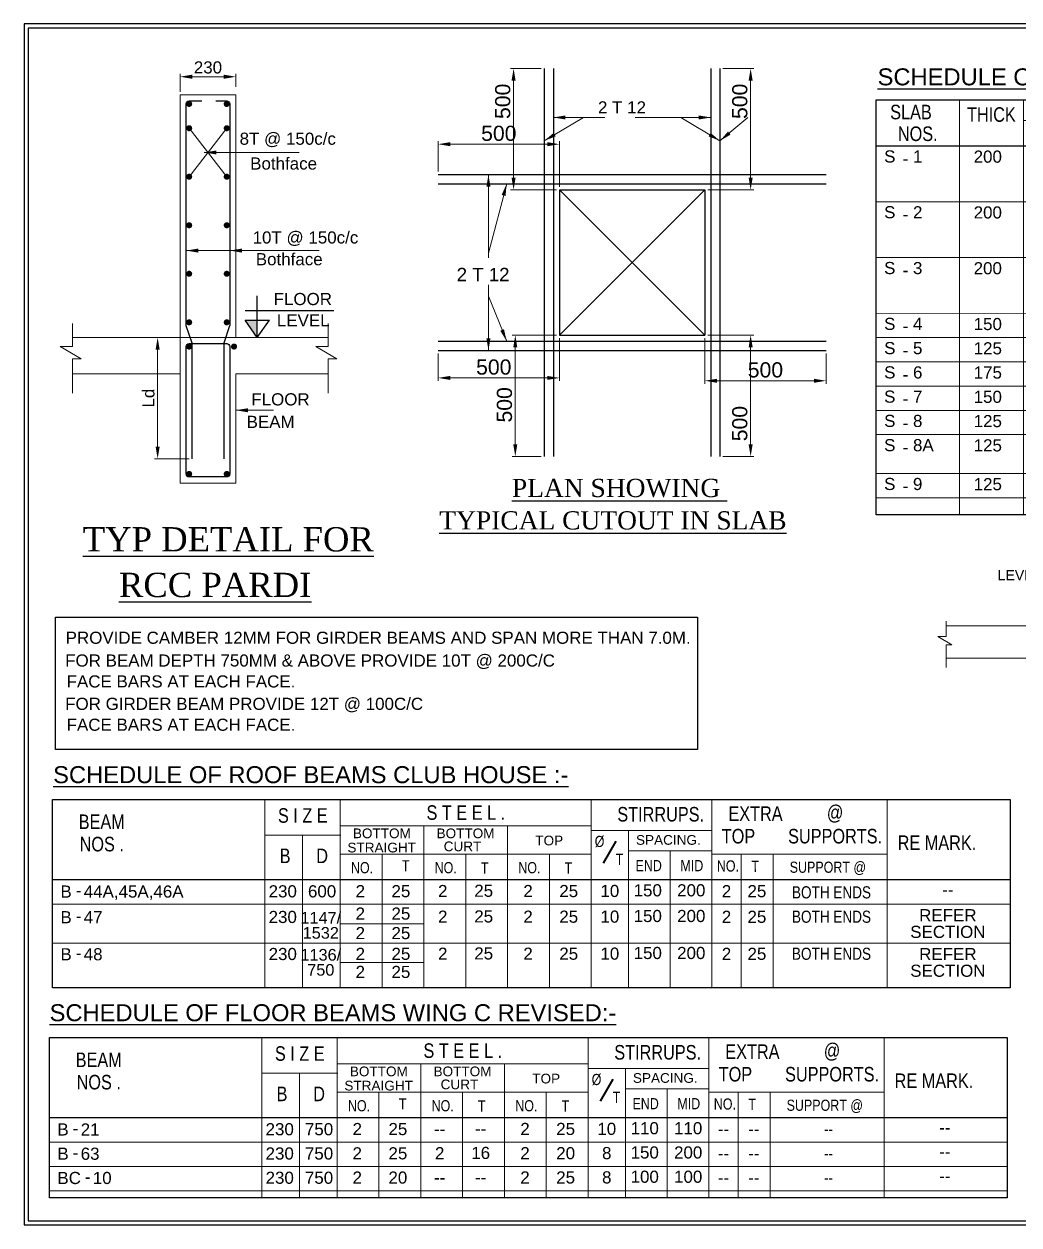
# Model space of a CAD drawing. Header units: millimetres. Extents: x 7675 to 3049577, y -133733 to 101877.
# Drawn here: x 2978127 to 3002739, y 69026 to 98726 of the extents above; entities that cross this region are included whole.
import ezdxf
from ezdxf.enums import TextEntityAlignment as Align

# ---------------------------------------------------------------- set-up
doc = ezdxf.new("R2010")
doc.units = ezdxf.units.MM
doc.header["$LTSCALE"] = 600
for name, color, linetype in [('beam sch. text', 4, 'Continuous'), ('RECS_CONCRETE', 3, 'Continuous'), ('RECS_CUT OUT', 99, 'Continuous'), ('slab sch. text', 4, 'Continuous')]:
    doc.layers.add(name, color=color, linetype=linetype)
for name, color, linetype, lineweight in [('CONCRETE', 7, 'Continuous', 20), ('DIM', 8, 'Continuous', 13), ('LINE- 1', 7, 'Continuous', 25), ('LINE- 2', 35, 'Continuous', 13), ('MAIN TEXT', 6, 'Continuous', 25), ('RCC PARDI', 2, 'Continuous', 20), ('REINF', 4, 'Continuous', 30), ('S- LEVEL', 1, 'Continuous', 25), ('TEXT', 255, 'Continuous', 25)]:
    doc.layers.add(name, color=color, linetype=linetype, lineweight=lineweight)
doc.styles.add('AIRAL', font='arial.ttf')
doc.styles.add('ARIAL', font='arial.ttf')
doc.styles.add('TIMES NEW ROMAN', font='times.ttf', dxfattribs={"width": 0.8, "height": 12})
doc.dimstyles.new('100', dxfattribs={"dimscale": 100, "dimtxt": 2.5, "dimasz": 2, "dimexe": 0.5, "dimexo": 0.5, "dimgap": 0.5, "dimtad": 1, "dimdec": 0, "dimzin": 3, "dimtxsty": 'ARIAL', "dimblk1": 'OBLIQUE', "dimblk2": 'OBLIQUE', "dimcen": 0, "dimdle": 1, "dimclrd": 256, "dimclre": 256, "dimclrt": 7, "dimazin": 3, "dimtfac": 1, "dimtdec": 0, "dimtmove": 0, "dimatfit": 3, "dimlwd": -1, "dimlwe": -1})
doc.dimstyles.new('SBC-25', dxfattribs={"dimscale": 25, "dimtxt": 2, "dimasz": 2, "dimexe": 0.5, "dimexo": 0.5, "dimgap": 0.5, "dimtad": 1, "dimdec": 0, "dimzin": 3, "dimtxsty": 'ARIAL', "dimblk1": 'OBLIQUE', "dimblk2": 'OBLIQUE', "dimcen": 0, "dimdle": 1, "dimclrd": 256, "dimclre": 256, "dimclrt": 7, "dimazin": 3, "dimtfac": 1, "dimtdec": 0, "dimtmove": 0, "dimatfit": 3, "dimlwd": -1, "dimlwe": -1})

# ---------------------------------------------------------------- blocks, each defined once
blk = doc.blocks.new('*D23')
at = {"layer": 'Defpoints', "color": 0, "transparency": 16777216}
for p in [(724.1, 2176.5), (494.1, 2101.8), (724.1, 2121.8)]:
    blk.add_point(p, dxfattribs=at)
at = {"layer": 'DIM', "transparency": 16777216}
for p, q in [((494.1, 2114.3), (494.1, 2189)), ((724.1, 2134.3), (724.1, 2189)), ((544.1, 2176.5), (674.1, 2176.5))]:
    blk.add_line(p, q, dxfattribs=at)
for points in [[(544.1, 2184.9), (544.1, 2168.2), (494.1, 2176.5)], [(674.1, 2168.2), (674.1, 2184.9), (724.1, 2176.5)]]:
    blk.add_solid(points, dxfattribs=at)
at = {"layer": 'DIM', "color": 7, "transparency": 16777216, "insert": (609.1, 2214.6), "char_height": 50, "attachment_point": 5, "style": 'ARIAL'}
blk.add_mtext('\\A1;230', dxfattribs=at)
blk = doc.blocks.new('_Oblique')
at = {"color": 0, "linetype": 'ByBlock', "lineweight": -2}
blk.add_line((-0.5, -0.5), (0.5, 0.5), dxfattribs=at)
blk = doc.blocks.new('*D24')
at = {"layer": 'Defpoints', "color": 0, "transparency": 16777216}
for p in [(494.1, 1101.8), (401.8, 601.8), (544.1, 601.8)]:
    blk.add_point(p, dxfattribs=at)
at = {"layer": 'DIM', "transparency": 16777216}
for p, q in [((481.6, 1101.8), (389.3, 1101.8)), ((401.8, 1051.8), (401.8, 651.8)), ((531.6, 601.8), (389.3, 601.8))]:
    blk.add_line(p, q, dxfattribs=at)
for points in [[(410.1, 1051.8), (393.4, 1051.8), (401.8, 1101.8)], [(393.4, 651.8), (410.1, 651.8), (401.8, 601.8)]]:
    blk.add_solid(points, dxfattribs=at)
at = {"layer": 'DIM', "color": 7, "transparency": 16777216, "insert": (363.9, 851.8), "char_height": 50, "attachment_point": 5, "rotation": 90, "style": 'ARIAL'}
blk.add_mtext('\\A1;Ld', dxfattribs=at)
blk = doc.blocks.new('Z$W@#207E342A')
at = {"layer": 'S- LEVEL'}
for p, q in [((0, 0), (0, 857)), ((-250, 557), (1578, 557)), ((0, 0), (-250, 357)), ((-250, 357), (250, 357)), ((0, 0), (250, 357))]:
    blk.add_line(p, q, dxfattribs=at)
blk.add_solid([(-250, 357), (0, 357), (0, 0)], dxfattribs=at)
blk = doc.blocks.new('*D2')
at = {"layer": 'Defpoints', "color": 0, "transparency": 16777216}
for p in [(3396384, -5657637), (3395879, -5659637), (3396634, -5659637)]:
    blk.add_point(p, dxfattribs=at)
at = {"layer": 'DIM', "transparency": 16777216}
for p, q in [((3396334, -5657637), (3395829, -5657637)), ((3395879, -5657837), (3395879, -5659437)), ((3396584, -5659637), (3395829, -5659637))]:
    blk.add_line(p, q, dxfattribs=at)
for points in [[(3395912, -5657837), (3395845, -5657837), (3395879, -5657637)], [(3395845, -5659437), (3395912, -5659437), (3395879, -5659637)]]:
    blk.add_solid(points, dxfattribs=at)
at = {"layer": 'DIM', "color": 7, "transparency": 16777216, "insert": (3395701, -5658179), "char_height": 250, "attachment_point": 5, "rotation": 90, "style": 'ARIAL'}
blk.add_mtext('\\A1;500', dxfattribs=at)
blk = doc.blocks.new('*D3')
at = {"layer": 'Defpoints', "color": 0, "transparency": 16777216}
for p in [(3394635, -5658886), (3394635, -5659387), (3396634, -5659637)]:
    blk.add_point(p, dxfattribs=at)
at = {"layer": 'DIM', "transparency": 16777216}
for p, q in [((3394635, -5659337), (3394635, -5658836)), ((3396634, -5659587), (3396634, -5658836)), ((3396434, -5658886), (3394835, -5658886))]:
    blk.add_line(p, q, dxfattribs=at)
for points in [[(3394835, -5658852), (3394835, -5658919), (3394635, -5658886)], [(3396434, -5658919), (3396434, -5658852), (3396634, -5658886)]]:
    blk.add_solid(points, dxfattribs=at)
at = {"layer": 'DIM', "color": 7, "transparency": 16777216, "insert": (3395635, -5658708), "char_height": 250, "attachment_point": 5, "style": 'ARIAL'}
blk.add_mtext('\\A1;500', dxfattribs=at)
blk = doc.blocks.new('*D4')
at = {"layer": 'Defpoints', "color": 0, "transparency": 16777216}
for p in [(3399282, -5657637), (3399032, -5659637), (3399788, -5659637)]:
    blk.add_point(p, dxfattribs=at)
at = {"layer": 'DIM', "transparency": 16777216}
for p, q in [((3399332, -5657637), (3399838, -5657637)), ((3399788, -5657837), (3399788, -5659437)), ((3399082, -5659637), (3399838, -5659637))]:
    blk.add_line(p, q, dxfattribs=at)
for points in [[(3399821, -5657837), (3399755, -5657837), (3399788, -5657637)], [(3399755, -5659437), (3399821, -5659437), (3399788, -5659637)]]:
    blk.add_solid(points, dxfattribs=at)
at = {"layer": 'DIM', "color": 7, "transparency": 16777216, "insert": (3399610, -5658179), "char_height": 250, "attachment_point": 5, "rotation": 90, "style": 'ARIAL'}
blk.add_mtext('\\A1;500', dxfattribs=at)
blk = doc.blocks.new('*D5')
at = {"layer": 'Defpoints', "color": 0, "transparency": 16777216}
for p in [(3395907, -5662035), (3396634, -5662035), (3396384, -5664034)]:
    blk.add_point(p, dxfattribs=at)
at = {"layer": 'DIM', "transparency": 16777216}
for p, q in [((3396584, -5662035), (3395857, -5662035)), ((3395907, -5663834), (3395907, -5662235)), ((3396334, -5664034), (3395857, -5664034))]:
    blk.add_line(p, q, dxfattribs=at)
for points in [[(3395940, -5662235), (3395874, -5662235), (3395907, -5662035)], [(3395874, -5663834), (3395940, -5663834), (3395907, -5664034)]]:
    blk.add_solid(points, dxfattribs=at)
at = {"layer": 'DIM', "color": 7, "transparency": 16777216, "insert": (3395729, -5663183), "char_height": 250, "attachment_point": 5, "rotation": 90, "style": 'ARIAL'}
blk.add_mtext('\\A1;500', dxfattribs=at)
blk = doc.blocks.new('*D6')
at = {"layer": 'Defpoints', "color": 0, "transparency": 16777216}
for p in [(3396634, -5662035), (3394635, -5662285), (3394635, -5662739)]:
    blk.add_point(p, dxfattribs=at)
at = {"layer": 'DIM', "transparency": 16777216}
for p, q in [((3396634, -5662085), (3396634, -5662789)), ((3394635, -5662335), (3394635, -5662789)), ((3396434, -5662739), (3394835, -5662739))]:
    blk.add_line(p, q, dxfattribs=at)
for points in [[(3394835, -5662706), (3394835, -5662772), (3394635, -5662739)], [(3396434, -5662772), (3396434, -5662706), (3396634, -5662739)]]:
    blk.add_solid(points, dxfattribs=at)
at = {"layer": 'DIM', "color": 7, "transparency": 16777216, "insert": (3395552, -5662561), "char_height": 250, "attachment_point": 5, "style": 'ARIAL'}
blk.add_mtext('\\A1;500', dxfattribs=at)
blk = doc.blocks.new('*D7')
at = {"layer": 'Defpoints', "color": 0, "transparency": 16777216}
for p in [(3399032, -5662035), (3399788, -5662035), (3399282, -5664034)]:
    blk.add_point(p, dxfattribs=at)
at = {"layer": 'DIM', "transparency": 16777216}
for p, q in [((3399082, -5662035), (3399838, -5662035)), ((3399788, -5663834), (3399788, -5662235)), ((3399332, -5664034), (3399838, -5664034))]:
    blk.add_line(p, q, dxfattribs=at)
for points in [[(3399821, -5662235), (3399755, -5662235), (3399788, -5662035)], [(3399755, -5663834), (3399821, -5663834), (3399788, -5664034)]]:
    blk.add_solid(points, dxfattribs=at)
at = {"layer": 'DIM', "color": 7, "transparency": 16777216, "insert": (3399610, -5663492), "char_height": 250, "attachment_point": 5, "rotation": 90, "style": 'ARIAL'}
blk.add_mtext('\\A1;500', dxfattribs=at)
blk = doc.blocks.new('*D8')
at = {"layer": 'Defpoints', "color": 0, "transparency": 16777216}
for p in [(3399032, -5662035), (3401032, -5662285), (3401032, -5662786)]:
    blk.add_point(p, dxfattribs=at)
at = {"layer": 'DIM', "transparency": 16777216}
for p, q in [((3399032, -5662085), (3399032, -5662836)), ((3401032, -5662335), (3401032, -5662836)), ((3399232, -5662786), (3400832, -5662786))]:
    blk.add_line(p, q, dxfattribs=at)
for points in [[(3399232, -5662753), (3399232, -5662819), (3399032, -5662786)], [(3400832, -5662819), (3400832, -5662753), (3401032, -5662786)]]:
    blk.add_solid(points, dxfattribs=at)
at = {"layer": 'DIM', "color": 7, "transparency": 16777216, "insert": (3400032, -5662608), "char_height": 250, "attachment_point": 5, "style": 'ARIAL'}
blk.add_mtext('\\A1;500', dxfattribs=at)
blk = doc.blocks.new('G$CF639D0A8')
at = {"layer": 'LINE- 1'}
blk.add_line((0, 9124), (13784, 9123), dxfattribs=at)
blk.add_lwpolyline([(0, 10263), (13784, 10263), (13784, 0), (0, 0)], close=True, dxfattribs=at)
at = {"layer": 'LINE- 2'}
for p, q in [((2059, 10263), (2059, 0)), ((3643, 10263), (3643, 0)), ((6748, 10262), (6748, 8643)), ((9853, 10263), (9853, 0)), ((3643, 9750), (6748, 9749)), ((4597, 9748), (4597, 0)), ((6748, 9749), (9827, 9749)), ((7702, 9749), (7702, 8643)), ((3643, 8643), (3643, 8643)), ((4597, 8643), (9853, 8643)), ((0, 7744), (13784, 7743)), ((6748, 7743), (6748, 7263)), ((7702, 7743), (7702, 7263)), ((4597, 7263), (9853, 7263)), ((0, 6364), (13784, 6363)), ((6748, 6363), (6748, 0)), ((7702, 6363), (7702, 0)), ((0, 4984), (13784, 4983)), ((0, 4384), (13784, 4383)), ((0, 3784), (13784, 3783)), ((0, 3184), (13784, 3183)), ((0, 2584), (13784, 2583)), ((0, 1984), (13784, 1983)), ((0, 1024), (13783, 1023)), ((0, 424), (13783, 423))]:
    blk.add_line(p, q, dxfattribs=at)
at = {"layer": 'MAIN TEXT', "linetype": 'Continuous', "style": 'ARIAL'}
blk.add_text('%%USCHEDULE OF SLAB WING B 1ST FLOOR:-', height=420, dxfattribs=at).set_placement((6002, 10832), align=Align.MIDDLE)
at = {"layer": 'MAIN TEXT', "style": 'ARIAL', "width": 0.8}
for s, height, p in [('SLAB ', 360, (918, 9962)), ('MAIN . STEEL ', 360, (5324, 9986)), ('SEC . STEEL .', 360, (8421, 9984)), ('THICK', 360, (2852, 9900)), ('REMARK.', 360, (12086, 9729)), ('  NOS.', 360, (918, 9425)), ('T', 276, (3870, 9414)), ('/', 276, (4072, 9414)), ('%%C', 276, (4292, 9414)), ('SPACING(C/C)', 276, (5663, 9414)), ('T', 276, (6975, 9415)), ('/', 276, (7177, 9415)), ('%%C', 276, (7397, 9415)), ('SPACING(C/C)', 276, (8767, 9415))]:
    blk.add_text(s, height=height, rotation=0.0036, dxfattribs=at).set_placement(p, align=Align.MIDDLE)
at = {"layer": 'slab sch. text', "style": 'ARIAL'}
for s, p in [('S', (338, 8864)), ('200', (2762, 8859)), ('12', (4153, 8859)), ('150', (5505, 8859)), ('12', (7217, 8858)), ('150', (8631, 8858)), ('ONE  WAY', (11813, 8845)), ('-', (728, 8812)), ('TOP & BOTTOM', (7187, 8408)), ('DECK SLAB', (11813, 8425)), ('400mm SUNK', (11813, 8005)), ('S', (337, 7484)), ('200', (2762, 7479)), ('12', (4153, 7479)), ('150', (5504, 7479)), ('12', (7217, 7478)), ('150', (8631, 7478)), ('ONE  WAY', (11813, 7465)), ('-', (728, 7432)), ('TOP & BOTTOM', (7187, 7028)), ('POOL SLAB', (11813, 7045)), ('400mm SUNK', (11813, 6625)), ('S', (337, 6104)), ('200', (2762, 6099)), ('12', (4153, 6099)), ('150', (5504, 6099)), ('12', (7217, 6098)), ('150', (8631, 6098)), ('ONE  WAY', (11813, 6085)), ('-', (728, 6052)), ('DECK SLAB', (11813, 5665)), ('150mm SUNK', (11813, 5245)), ('S', (337, 4724)), ('150', (2762, 4719)), ('8', (4153, 4719)), ('150', (5504, 4719)), ('8', (7217, 4718)), ('150', (8631, 4718)), ('TWO  WAY', (11813, 4705)), ('-', (728, 4672)), ('S', (338, 4124)), ('125', (2762, 4119)), ('8', (4153, 4119)), ('150', (5505, 4119)), ('8', (7217, 4118)), ('200', (8631, 4118)), ('ONE  WAY', (11813, 4105)), ('-', (728, 4072)), ('S', (338, 3524)), ('175', (2762, 3519)), ('10', (4153, 3519)), ('125', (5505, 3519)), ('8', (7217, 3518)), ('125', (8631, 3518)), ('TWO  WAY', (11813, 3505)), ('-', (728, 3472)), ('S', (337, 2924)), ('150', (2762, 2919)), ('8', (4153, 2919)), ('125', (5504, 2919)), ('8', (7217, 2918)), ('125', (8631, 2918)), ('TWO  WAY', (11813, 2905)), ('-', (728, 2872)), ('S', (338, 2324)), ('125', (2762, 2319)), ('8', (4153, 2319)), ('150', (5505, 2319)), ('8', (7217, 2318)), ('200', (8631, 2318)), ('ONE  WAY', (11813, 2305)), ('-', (728, 2272)), ('S', (337, 1724)), ('125', (2762, 1719)), ('8', (4153, 1719)), ('125', (5504, 1719)), ('8', (7216, 1718)), ('150', (8631, 1718)), ('ONE  WAY', (11813, 1705)), ('-', (728, 1672)), ('100mm SUNK', (11813, 1285)), ('S', (337, 764)), ('125', (2762, 759)), ('8', (4153, 759)), ('150', (5504, 759)), ('8', (7216, 758)), ('150', (8631, 758)), ('TWO  WAY', (11813, 745)), ('-', (728, 712))]:
    blk.add_text(s, height=300, rotation=0.0036, dxfattribs=at).set_placement(p, align=Align.MIDDLE_CENTER)
for s, p in [('1', (912, 8863)), ('2', (912, 7483)), ('3', (912, 6103)), ('4', (912, 4723)), ('5', (912, 4123)), ('6', (912, 3523)), ('7', (912, 2923)), ('8', (912, 2323)), ('8A', (912, 1723)), ('9', (911, 763))]:
    blk.add_text(s, height=300, rotation=0.0036, dxfattribs=at).set_placement(p, align=Align.MIDDLE_LEFT)
blk = doc.blocks.new('zw$CD88')
at = {"layer": 'CONCRETE', "ltscale": 1000}
for p, q in [((494.1, 2101.8, -5.9), (724.1, 2101.8, -5.9)), ((494.1, 1101.8, -5.9), (494.1, 2101.8, -5.9)), ((724.1, 1101.8, -5.9), (724.1, 2101.8, -5.9)), ((494.1, 601.8, -5.9), (494.1, 1101.8, -5.9))]:
    blk.add_line(p, q, dxfattribs=at)
at = {"layer": 'CONCRETE'}
for points in [[(51, 1159.2), (51, 1065.2), (0, 1065.2), (87, 1013.2), (51, 1013.2), (51, 872.2)], [(1105, 1159.2), (1105, 1065.2), (1054, 1065.2), (1141, 1013.2), (1105, 1013.2), (1105, 872.2)]]:
    blk.add_lwpolyline(points, dxfattribs=at)
at = {"layer": 'CONCRETE', "ltscale": 1000, "elevation": -5.9}
for points in [[(1105, 1101.8), (51, 1101.8)], [(51, 951.8), (494.1, 951.8), (494.1, 501.8), (724.1, 501.8), (724.1, 951.8), (1105, 951.8)]]:
    blk.add_lwpolyline(points, dxfattribs=at)
at = {"layer": 'DIM'}
for p, q in [((531.6, 1964.3, -5.9), (686.6, 1764.3, -5.9)), ((686.6, 1964.3, -5.9), (531.6, 1764.3, -5.9))]:
    blk.add_line(p, q, dxfattribs=at)
at = {"layer": 'RCC PARDI', "const_width": 12.5, "elevation": -5.9}
for points in [[(525.4, 2064.3, 1), (537.9, 2064.3, 1)], [(680.4, 2064.3, 1), (692.9, 2064.3, 1)], [(525.4, 1964.3, 1), (537.9, 1964.3, 1)], [(680.4, 1964.3, 1), (692.9, 1964.3, 1)], [(525.4, 1764.3, 1), (537.9, 1764.3, 1)], [(680.4, 1764.3, 1), (692.9, 1764.3, 1)], [(525.4, 1564.3, 1), (537.9, 1564.3, 1)], [(680.4, 1564.3, 1), (692.9, 1564.3, 1)], [(525.4, 1364.3, 1), (537.9, 1364.3, 1)], [(680.4, 1364.3, 1), (692.9, 1364.3, 1)], [(525.4, 1164.3, 1), (537.9, 1164.3, 1)], [(680.4, 1164.3, 1), (692.9, 1164.3, 1)], [(525.4, 1064.3, 1), (537.9, 1064.3, 1)], [(710.4, 1064.3, 1), (722.9, 1064.3, 1)], [(525.4, 539.3, 1), (537.9, 539.3, 1)], [(680.4, 539.3, 1), (692.9, 539.3, 1)]]:
    blk.add_lwpolyline(points, format="xyb", close=True, dxfattribs=at)
at = {"layer": 'REINF'}
for points in [[(544.1, 601.8), (544.1, 1074.7, 0.080612), (543.5, 1078.7), (519.7, 1149.8, -0.080612), (519.1, 1153.8), (519.1, 2064.3, -0.414214), (531.6, 2076.8), (583.6, 2076.8)], [(641.6, 2076.8), (686.6, 2076.8, -0.414214), (699.1, 2064.3), (699.1, 1153.8, -0.080612), (698.5, 1149.8), (674.7, 1078.7, 0.080612), (674.1, 1074.7), (674.1, 601.8)]]:
    blk.add_lwpolyline(points, format="xyb", dxfattribs=at)
at = {"layer": 'REINF', "elevation": -5.9}
blk.add_lwpolyline([(531.6, 1076.8), (686.6, 1076.8, -0.414214), (699.1, 1064.3), (699.1, 539.3, -0.414214), (686.6, 526.8), (531.6, 526.8, -0.414214), (519.1, 539.3), (519.1, 1064.3, -0.414214)], format="xyb", close=True, dxfattribs=at)
at = {"layer": 'S- LEVEL', "xscale": 0.2, "yscale": 0.2, "zscale": 0.2}
blk.add_blockref('Z$W@#207E342A', (812.2, 1101.8, 7636015.2), dxfattribs=at)
at = {"layer": 'MAIN TEXT', "style": 'TIMES NEW ROMAN'}
for s, p in [('%%UTYP DETAIL FOR', (93.2, 220, -5.8)), ('%%URCC PARDI', (242.2, 32, -5.8))]:
    blk.add_text(s, height=100, rotation=359.9964, dxfattribs=at).set_placement(p)
at = {"layer": 'S- LEVEL', "color": 7, "style": 'ARIAL'}
for s, p in [('FLOOR', (1000.3, 1260.3, 7636015.2)), ('LEVEL', (1001.9, 1172.2, 7636015.2))]:
    blk.add_text(s, height=50, rotation=0.0036, dxfattribs=at).set_placement(p, align=Align.MIDDLE_CENTER)
at = {"layer": 'TEXT', "style": 'ARIAL'}
for s, p in [('8T @ 150c/c', (739.7, 1896.1)), ('Bothface', (783.2, 1793.8, -3.6)), ('10T @ 150c/c', (793.2, 1489, -5.9)), ('Bothface', (806.4, 1399.4, -5.9)), ('FLOOR', (787.9, 821.8, -5.9)), ('BEAM', (768.6, 729, -5.9))]:
    blk.add_text(s, height=50, rotation=0.0036, dxfattribs=at).set_placement(p)
at = {"layer": 'DIM'}
dim = blk.add_linear_dim(base=(724.1, 2176.5, -5.9), p1=(494.1, 2101.8, -5.9), p2=(724.1, 2121.8, -5.9), text='230', dimstyle='SBC-25', override={"dimtxsty": 'ARIAL'}, dxfattribs=at)
dim.commit()
dim.dimension.update_dxf_attribs({"geometry": '*D23', "text_midpoint": (609.1, 2214.6, -5.9)})
dim = blk.add_linear_dim(base=(401.8, 601.8, -5.9), p1=(494.1, 1101.8, -5.9), p2=(544.1, 601.8), angle=90, text='Ld', dimstyle='SBC-25', dxfattribs=at)
dim.commit()
dim.dimension.update_dxf_attribs({"geometry": '*D24', "text_midpoint": (363.9, 851.8, -5.9)})
for points, override in [([(594.1, 1864.3, -5.9), (985.3, 1864.3, -5.9)], {"dimtad": 0}), ([(519.1, 1459.9), (1067.9, 1459.9)], {"dimgap": 0.5, "dimtad": 0}), ([(699.1, 1459.9), (1050.3, 1459.9)], {"dimgap": 0.5, "dimtad": 0}), ([(724.1, 801.8), (879, 801.8)], {"dimgap": 0.5, "dimtad": 0})]:
    blk.add_leader(points, dimstyle='SBC-25', override=override, dxfattribs=at)
blk = doc.blocks.new('51515')
at = {"layer": 'RECS_CONCRETE'}
for p, q in [((3396634.4, -5659636.8, 0), (3399032.4, -5659636.8, 0)), ((3396634.4, -5659636.8, 0), (3396634.4, -5662034.8, 0)), ((3399032.4, -5659636.8, 0), (3399032.4, -5662034.8, 0)), ((3396634.4, -5662034.8, 0), (3399032.4, -5662034.8, 0))]:
    blk.add_line(p, q, dxfattribs=at)
at = {"layer": 'RECS_CUT OUT'}
for p, q in [((3399032.4, -5659636.8, 0), (3396634.4, -5662034.8, 0)), ((3396634.4, -5659636.8, 0), (3399032.4, -5662034.8, 0))]:
    blk.add_line(p, q, dxfattribs=at)
at = {"layer": 'REINF'}
for p, q in [((3396384.5, -5657637.5, 0), (3396384.5, -5664034.1, 0)), ((3396534.4, -5657637.5, 0), (3396534.4, -5664034.1, 0)), ((3399132.4, -5657637.5, 0), (3399132.4, -5664034.1, 0)), ((3399282.3, -5657637.5, 0), (3399282.3, -5664034.1, 0)), ((3394635.1, -5659386.9, 0), (3401031.7, -5659386.9, 0)), ((3394635.1, -5659536.8, 0), (3401031.7, -5659536.8, 0)), ((3394635.1, -5662134.8, 0), (3401031.7, -5662134.8, 0)), ((3394635.1, -5662284.7, 0), (3401031.7, -5662284.7, 0))]:
    blk.add_line(p, q, dxfattribs=at)
at = {"layer": 'DIM', "color": 7, "style": 'ARIAL'}
blk.add_text('2 T 12', height=200, dxfattribs=at).set_placement((3397270.5, -5658378.6, 0))
at = {"layer": 'MAIN TEXT', "style": 'TIMES NEW ROMAN'}
for s, p in [('%%UPLAN SHOWING ', (3395850.9, -5664702.9, 0)), ('%%UTYPICAL CUTOUT IN SLAB', (3394653.6, -5665237.1, 0))]:
    blk.add_text(s, height=300, rotation=359.99642, dxfattribs=at).set_placement(p)
at = {"layer": 'TEXT', "style": 'ARIAL'}
blk.add_text('2 T 12', height=220, dxfattribs=at).set_placement((3394940.3, -5661144.5, 0))
at = {"layer": 'DIM'}
for base, p1, p2, angle, picture, middle in [((3395878.7, -5659636.8, 0), (3396384.5, -5657637.5, 0), (3396634.4, -5659636.8, 0), 90, '*D2', (3395878.7, -5658179.4, 0)), ((3399788.1, -5659636.8, 0), (3399282.3, -5657637.5, 0), (3399032.4, -5659636.8, 0), 90, '*D4', (3399788.1, -5658179.4, 0)), ((3395906.9, -5662034.8, 0), (3396384.5, -5664034.1, 0), (3396634.4, -5662034.8, 0), 270, '*D5', (3395906.9, -5663182.6, 0)), ((3399788.1, -5662034.8, 0), (3399282.3, -5664034.1, 0), (3399032.4, -5662034.8, 0), 270, '*D7', (3399788.1, -5663492.3, 0)), ((3401031.7, -5662786, 0), (3399032.4, -5662034.8, 0), (3401031.7, -5662284.7, 0), 180, '*D8', (3400032.1, -5662786, 0))]:
    dim = blk.add_linear_dim(base=base, p1=p1, p2=p2, angle=angle, text='500', dimstyle='100', override={"dimclrd": 256, "dimclre": 256}, dxfattribs=at)
    dim.commit()
    dim.dimension.update_dxf_attribs({"geometry": picture, "text_midpoint": middle, "dimtype": 128})
for base, p1, p2, picture, middle in [((3394635.1, -5658885.7, 0), (3396634.4, -5659636.8, 0), (3394635.1, -5659386.9, 0), '*D3', (3395634.7, -5658885.7, 0)), ((3394635.1, -5662739.1, 0), (3396634.4, -5662034.8, 0), (3394635.1, -5662284.7, 0), '*D6', (3395552.2, -5662739.1, 0))]:
    dim = blk.add_linear_dim(base=base, p1=p1, p2=p2, text='500', dimstyle='100', override={"dimclrd": 256, "dimclre": 256}, dxfattribs=at)
    dim.commit()
    dim.dimension.update_dxf_attribs({"geometry": picture, "text_midpoint": middle, "dimtype": 128})
for points in [[(3396384.5, -5658830.1, 0), (3397031.2, -5658445.2, 0)], [(3396534.4, -5658445.2, 0), (3397383.1, -5658445.2, 0)], [(3399132.4, -5658445.2, 0), (3397884.7, -5658445.2, 0)], [(3399282.3, -5658830.1, 0), (3398635.6, -5658445.2, 0)], [(3399282.3, -5658830.1, 0), (3399743.7, -5658445.2, 0)], [(3395464.1, -5659386.9, 0), (3395464.1, -5660761.7, 0)], [(3395764.8, -5659536.8, 0), (3395464.1, -5660680.4, 0)], [(3395464.1, -5662284.7, 0), (3395464.1, -5661201.6, 0)], [(3395764.8, -5662134.8, 0), (3395464.1, -5661389.9, 0)]]:
    blk.add_leader(points, dimstyle='100', dxfattribs=at)

msp = doc.modelspace()

# ---------------------------------------------------------------- linework, layer by layer
at = {"color": 5, "elevation": 0}
msp.add_lwpolyline([(3020127, 69026), (3020127, 98726), (2978127, 98726), (2978127, 69026)], close=True, dxfattribs=at)
at = {"color": 6, "elevation": 0}
msp.add_lwpolyline([(3020027, 69125), (3020027, 98626), (2978226, 98626), (2978226, 69125)], close=True, dxfattribs=at)
at = {"layer": 'CONCRETE'}
for points in [[(3000935, 83954), (3000935, 83578), (3000731, 83578), (3001079, 83370), (3000935, 83370), (3000935, 82809)], [(3000935, 83842), (3006163, 83842)], [(3000935, 83042), (3006163, 83042)]]:
    msp.add_lwpolyline(points, dxfattribs=at)
at = {"layer": 'LINE- 1', "lineweight": 40}
for p, q in [((2992769, 78520), (2992453, 77971)), ((2992693, 72633), (2992378, 72084))]:
    msp.add_line(p, q, dxfattribs=at)
at = {"layer": 'LINE- 1'}
for p, q in [((3002522, 77561), (2978834, 77561)), ((3002446, 71674), (2978759, 71674))]:
    msp.add_line(p, q, dxfattribs=at)
for points in [[(2978903, 84053), (2994783, 84053), (2994783, 80786), (2978903, 80786)], [(2978834, 79548), (3002522, 79548), (3002522, 74892), (2978834, 74892)], [(2978759, 73661), (3002446, 73661), (3002446, 69695), (2978759, 69695)]]:
    msp.add_lwpolyline(points, close=True, dxfattribs=at)
at = {"layer": 'LINE- 2'}
for p, q in [((2984085, 74892), (2984085, 79548)), ((2985948, 74892), (2985948, 79548)), ((2992158, 74892), (2992158, 79548)), ((2995142, 74892), (2995142, 79548)), ((2999478, 74892), (2999478, 79548)), ((2985962, 78899), (2992158, 78899)), ((2988018, 74892), (2988018, 78899)), ((2990088, 74892), (2990088, 78899)), ((2992158, 78785), (2995142, 78785)), ((2993078, 74892), (2993078, 78785)), ((2984073, 78665), (2985962, 78665)), ((2985016, 74892), (2985016, 78665)), ((2985962, 78197), (2992158, 78197)), ((2986983, 74892), (2986983, 78197)), ((2989053, 74892), (2989053, 78197)), ((2991123, 74892), (2991123, 78197)), ((2993078, 78282), (2995142, 78282)), ((2993078, 74892), (2993078, 78282)), ((2994110, 74892), (2994110, 78282)), ((2994110, 74892), (2994110, 78282)), ((2995142, 78197), (2999478, 78197)), ((2995866, 74892), (2995866, 78197)), ((2996659, 74892), (2996659, 78197)), ((3002522, 76957), (2978834, 76957)), ((2985948, 76477), (2988021, 76477)), ((3002522, 75997), (2978834, 75997)), ((2985948, 75517), (2988021, 75517)), ((2984009, 69695), (2984009, 73661)), ((2985872, 69695), (2985872, 73661)), ((2992082, 69695), (2992082, 73661)), ((2995066, 69695), (2995066, 73661)), ((2999402, 69695), (2999402, 73661)), ((2983998, 72778), (2985886, 72778)), ((2984941, 69695), (2984941, 72778)), ((2985886, 73012), (2992082, 73012)), ((2987942, 69695), (2987942, 73012)), ((2990012, 69695), (2990012, 73012)), ((2992082, 72898), (2995066, 72898)), ((2993002, 69695), (2993002, 72898)), ((2985886, 72310), (2992082, 72310)), ((2986907, 69695), (2986907, 72310)), ((2988977, 69695), (2988977, 72310)), ((2991047, 69695), (2991047, 72310)), ((2993002, 72395), (2995066, 72395)), ((2993002, 69695), (2993002, 72395)), ((2994034, 69695), (2994034, 72395)), ((2994034, 69695), (2994034, 72395)), ((2995066, 72310), (2999402, 72310)), ((2995791, 69695), (2995791, 72310)), ((2996583, 69695), (2996583, 72310)), ((3002446, 71074), (2978759, 71074)), ((3002446, 70474), (2978759, 70474)), ((3002446, 69874), (2978759, 69874))]:
    msp.add_line(p, q, dxfattribs=at)

# ---------------------------------------------------------------- block references
at = {"layer": 'CONCRETE'}
for name, p, xscale, yscale, zscale in [('zw$CD88', (2979022, 84363, 35), 6, 6, 6), ('51515', (-2103581, 8584082, 0), 1.5, 1.5, 1.5)]:
    msp.add_blockref(name, p, dxfattribs=dict(at, xscale=xscale, yscale=yscale, zscale=zscale))
msp.add_blockref('G$CF639D0A8', (2999205, 86587), dxfattribs=at)

# ---------------------------------------------------------------- texts
at = {"layer": 'beam sch. text', "style": 'ARIAL'}
for s, p in [('B', (2979028, 77271)), ('-', (2979408, 77301)), ('44A,45A,46A', (2979604, 77271)), ('B', (2979028, 76637)), ('-', (2979408, 76666)), ('47', (2979604, 76637)), ('B', (2979028, 75721)), ('48', (2979604, 75721)), ('-', (2979408, 75750)), ('B', (2978953, 71388)), ('-', (2979332, 71417)), ('21', (2979529, 71388)), ('B', (2978953, 70788)), ('-', (2979332, 70817)), ('63', (2979529, 70788)), ('BC', (2978953, 70188)), ('-', (2979632, 70217)), ('10', (2979829, 70188))]:
    msp.add_text(s, height=300, rotation=0.0036, dxfattribs=at).set_placement(p, align=Align.MIDDLE_LEFT)
for s, height, p in [('230', 300, (2984527, 77277)), ('600', 300, (2985500, 77277)), ('2', 300, (2986446, 77281)), ('25', 300, (2987450, 77281)), ('2', 300, (2988485, 77284)), ('25', 300, (2989498, 77291)), ('2', 300, (2990595, 77284)), ('25', 300, (2991601, 77284)), ('10', 300, (2992618, 77286)), ('150', 300, (2993556, 77302)), ('200', 300, (2994632, 77302)), ('2', 300, (2995504, 77281)), ('25', 300, (2996256, 77281)), ('--', 300, (3000980, 77320)), ('230', 300, (2984527, 76643)), ('1147/', 288.5, (2985468, 76623)), ('2', 300, (2986446, 76727)), ('25', 300, (2987450, 76727)), ('2', 300, (2988485, 76650)), ('25', 300, (2989498, 76656)), ('2', 300, (2990595, 76650)), ('25', 300, (2991601, 76650)), ('10', 300, (2992618, 76651)), ('150', 300, (2993556, 76667)), ('200', 300, (2994632, 76667)), ('2', 300, (2995504, 76647)), ('25', 300, (2996256, 76647)), ('REFER', 300, (3000980, 76686)), ('1532', 288.5, (2985468, 76250)), ('2', 300, (2986446, 76244)), ('25', 300, (2987450, 76244)), ('SECTION', 300, (3000980, 76274)), ('230', 300, (2984527, 75727)), ('1136/', 288.5, (2985468, 75707)), ('2', 300, (2986446, 75731)), ('25', 300, (2987450, 75731)), ('2', 300, (2988485, 75734)), ('25', 300, (2989498, 75741)), ('2', 300, (2990595, 75734)), ('25', 300, (2991601, 75734)), ('10', 300, (2992618, 75736)), ('150', 300, (2993556, 75752)), ('200', 300, (2994632, 75752)), ('2', 300, (2995504, 75731)), ('25', 300, (2996256, 75731)), ('REFER', 300, (3000980, 75725)), ('750', 288.5, (2985468, 75335)), ('2', 300, (2986446, 75284)), ('25', 300, (2987450, 75284)), ('SECTION', 300, (3000980, 75313)), ('230', 300, (2984452, 71394)), ('750', 300, (2985425, 71394)), ('2', 300, (2986370, 71398)), ('25', 300, (2987375, 71398)), ('--', 300, (2988409, 71401)), ('--', 300, (2989423, 71408)), ('2', 300, (2990520, 71401)), ('25', 300, (2991525, 71401)), ('10', 300, (2992542, 71403)), ('110', 300, (2993481, 71419)), ('110', 300, (2994556, 71419)), ('--', 300, (2995428, 71398)), ('--', 300, (2996180, 71398)), ('--', 300, (3000904, 71437)), ('230', 300, (2984452, 70794)), ('750', 300, (2985425, 70794)), ('2', 300, (2986370, 70798)), ('25', 300, (2987375, 70798)), ('2', 300, (2988409, 70801)), ('16', 300, (2989423, 70808)), ('2', 300, (2990520, 70801)), ('20', 300, (2991525, 70801)), ('8', 300, (2992542, 70803)), ('150', 300, (2993481, 70819)), ('200', 300, (2994556, 70819)), ('--', 300, (2995428, 70798)), ('--', 300, (2996180, 70798)), ('--', 300, (3000904, 70837)), ('230', 300, (2984452, 70194)), ('750', 300, (2985425, 70194)), ('2', 300, (2986370, 70198)), ('20', 300, (2987375, 70198)), ('--', 300, (2988409, 70201)), ('--', 300, (2989423, 70208)), ('2', 300, (2990520, 70201)), ('25', 300, (2991525, 70201)), ('8', 300, (2992542, 70203)), ('100', 300, (2993481, 70219)), ('100', 300, (2994556, 70219)), ('--', 300, (2995428, 70198)), ('--', 300, (2996180, 70198)), ('--', 300, (3000904, 70237))]:
    msp.add_text(s, height=height, rotation=0.0036, dxfattribs=at).set_placement(p, align=Align.MIDDLE_CENTER)
at = {"layer": 'beam sch. text', "style": 'ARIAL', "width": 0.8}
for s, p in [('BOTH ENDS', (2998101, 77252)), ('BOTH ENDS', (2998101, 76649)), ('BOTH ENDS', (2998101, 75733)), ('--', (2998026, 71400)), ('--', (2998026, 70800)), ('--', (2998026, 70200))]:
    msp.add_text(s, height=300, rotation=0.0036, dxfattribs=at).set_placement(p, align=Align.MIDDLE_CENTER)
at = {"layer": 'MAIN TEXT', "linetype": 'ByBlock', "style": 'AIRAL'}
for s, p in [('PROVIDE CAMBER 12MM FOR GIRDER BEAMS AND SPAN MORE THAN 7.0M.', (2979157, 83548)), ('FOR BEAM DEPTH 750MM & ABOVE PROVIDE 10T @ 200C/C ', (2979145, 82985)), ('FACE BARS AT EACH FACE.', (2979181, 82468)), ('FOR GIRDER BEAM PROVIDE 12T @ 100C/C ', (2979145, 81914)), ('FACE BARS AT EACH FACE.', (2979181, 81397))]:
    msp.add_text(s, height=300, dxfattribs=at).set_placement(p, align=Align.MIDDLE_LEFT)
at = {"layer": 'MAIN TEXT', "linetype": 'Continuous', "style": 'ARIAL'}
for s, p in [('%%USCHEDULE OF ROOF BEAMS CLUB HOUSE :-', (2985220, 80162)), ('%%USCHEDULE OF FLOOR BEAMS WING C REVISED:-', (2985768, 74275))]:
    msp.add_text(s, height=420, dxfattribs=at).set_placement(p, align=Align.MIDDLE)
at = {"layer": 'MAIN TEXT', "style": 'ARIAL', "width": 0.8}
for s, height, p in [('S I Z E ', 360, (2985079, 79153)), ('S T E E L .', 360, (2989056, 79225)), ('STIRRUPS.', 360, (2993876, 79183)), ('EXTRA', 360, (2996221, 79200)), ('@', 360, (2998190, 79200)), ('BEAM', 360, (2980050, 78997)), ('TOP', 360, (2995800, 78641)), ('SUPPORTS.', 360, (2998190, 78641)), ('NOS .', 360, (2980050, 78445)), ('%%C', 276, (2992364, 78511)), ('RE MARK.', 360, (3000710, 78479)), ('B', 360, (2984585, 78154)), ('D', 360, (2985502, 78154)), ('T', 276, (2992858, 78070)), ('NO.', 276, (2986488, 77862)), ('T', 276, (2987569, 77908)), ('NO.', 276, (2988558, 77862)), ('T', 276, (2989523, 77854)), ('NO.', 276, (2990628, 77862)), ('T', 276, (2991593, 77854)), ('END', 276, (2993579, 77912)), ('MID', 276, (2994647, 77912)), ('NO.', 276, (2995539, 77905)), ('SUPPORT @', 276, (2998012, 77853)), ('S I Z E ', 360, (2985004, 73266)), ('S T E E L .', 360, (2988980, 73338)), ('STIRRUPS.', 360, (2993801, 73296)), ('EXTRA', 360, (2996145, 73313)), ('@', 360, (2998115, 73313)), ('BEAM', 360, (2979975, 73110)), ('%%C', 276, (2992289, 72624)), ('TOP', 360, (2995725, 72754)), ('SUPPORTS.', 360, (2998115, 72754)), ('RE MARK.', 360, (3000635, 72592)), ('NOS .', 360, (2979975, 72558)), ('B', 360, (2984509, 72267)), ('D', 360, (2985426, 72267)), ('T', 276, (2992782, 72183)), ('NO.', 276, (2986413, 71975)), ('T', 276, (2987494, 72021)), ('NO.', 276, (2988483, 71975)), ('T', 276, (2989448, 71967)), ('NO.', 276, (2990553, 71975)), ('T', 276, (2991518, 71967)), ('END', 276, (2993504, 72025)), ('MID', 276, (2994571, 72025)), ('NO.', 276, (2995464, 72018)), ('SUPPORT @', 276, (2997936, 71966))]:
    msp.add_text(s, height=height, rotation=0.0036, dxfattribs=at).set_placement(p, align=Align.MIDDLE)
at = {"layer": 'MAIN TEXT', "style": 'ARIAL'}
for s, p in [('BOTTOM', (2986979, 78711)), ('BOTTOM', (2989049, 78711)), ('STRAIGHT', (2986974, 78359)), ('CURT', (2988974, 78389)), ('TOP', (2991119, 78533)), ('SPACING.', (2994066, 78548)), ('BOTTOM', (2986904, 72824)), ('BOTTOM', (2988974, 72824)), ('TOP', (2991044, 72646)), ('SPACING.', (2993990, 72661)), ('STRAIGHT', (2986899, 72472)), ('CURT', (2988898, 72502))]:
    msp.add_text(s, height=240, rotation=0.0036, dxfattribs=at).set_placement(p, align=Align.MIDDLE)
at = {"layer": 'MAIN TEXT', "style": 'ARIAL', "width": 0.8}
for p in [(2996121, 77895), (2996046, 72008)]:
    msp.add_text('T', height=276, rotation=0.0036, dxfattribs=at).set_placement(p, align=Align.MIDDLE_LEFT)
at = {"layer": 'TEXT', "insert": (3004558, 85221), "char_height": 250, "width": 2562.07, "attachment_point": 3, "style": 'ARIAL'}
msp.add_mtext('LEVEL 10.25M', dxfattribs=at)

doc.saveas('drawing.dxf')
